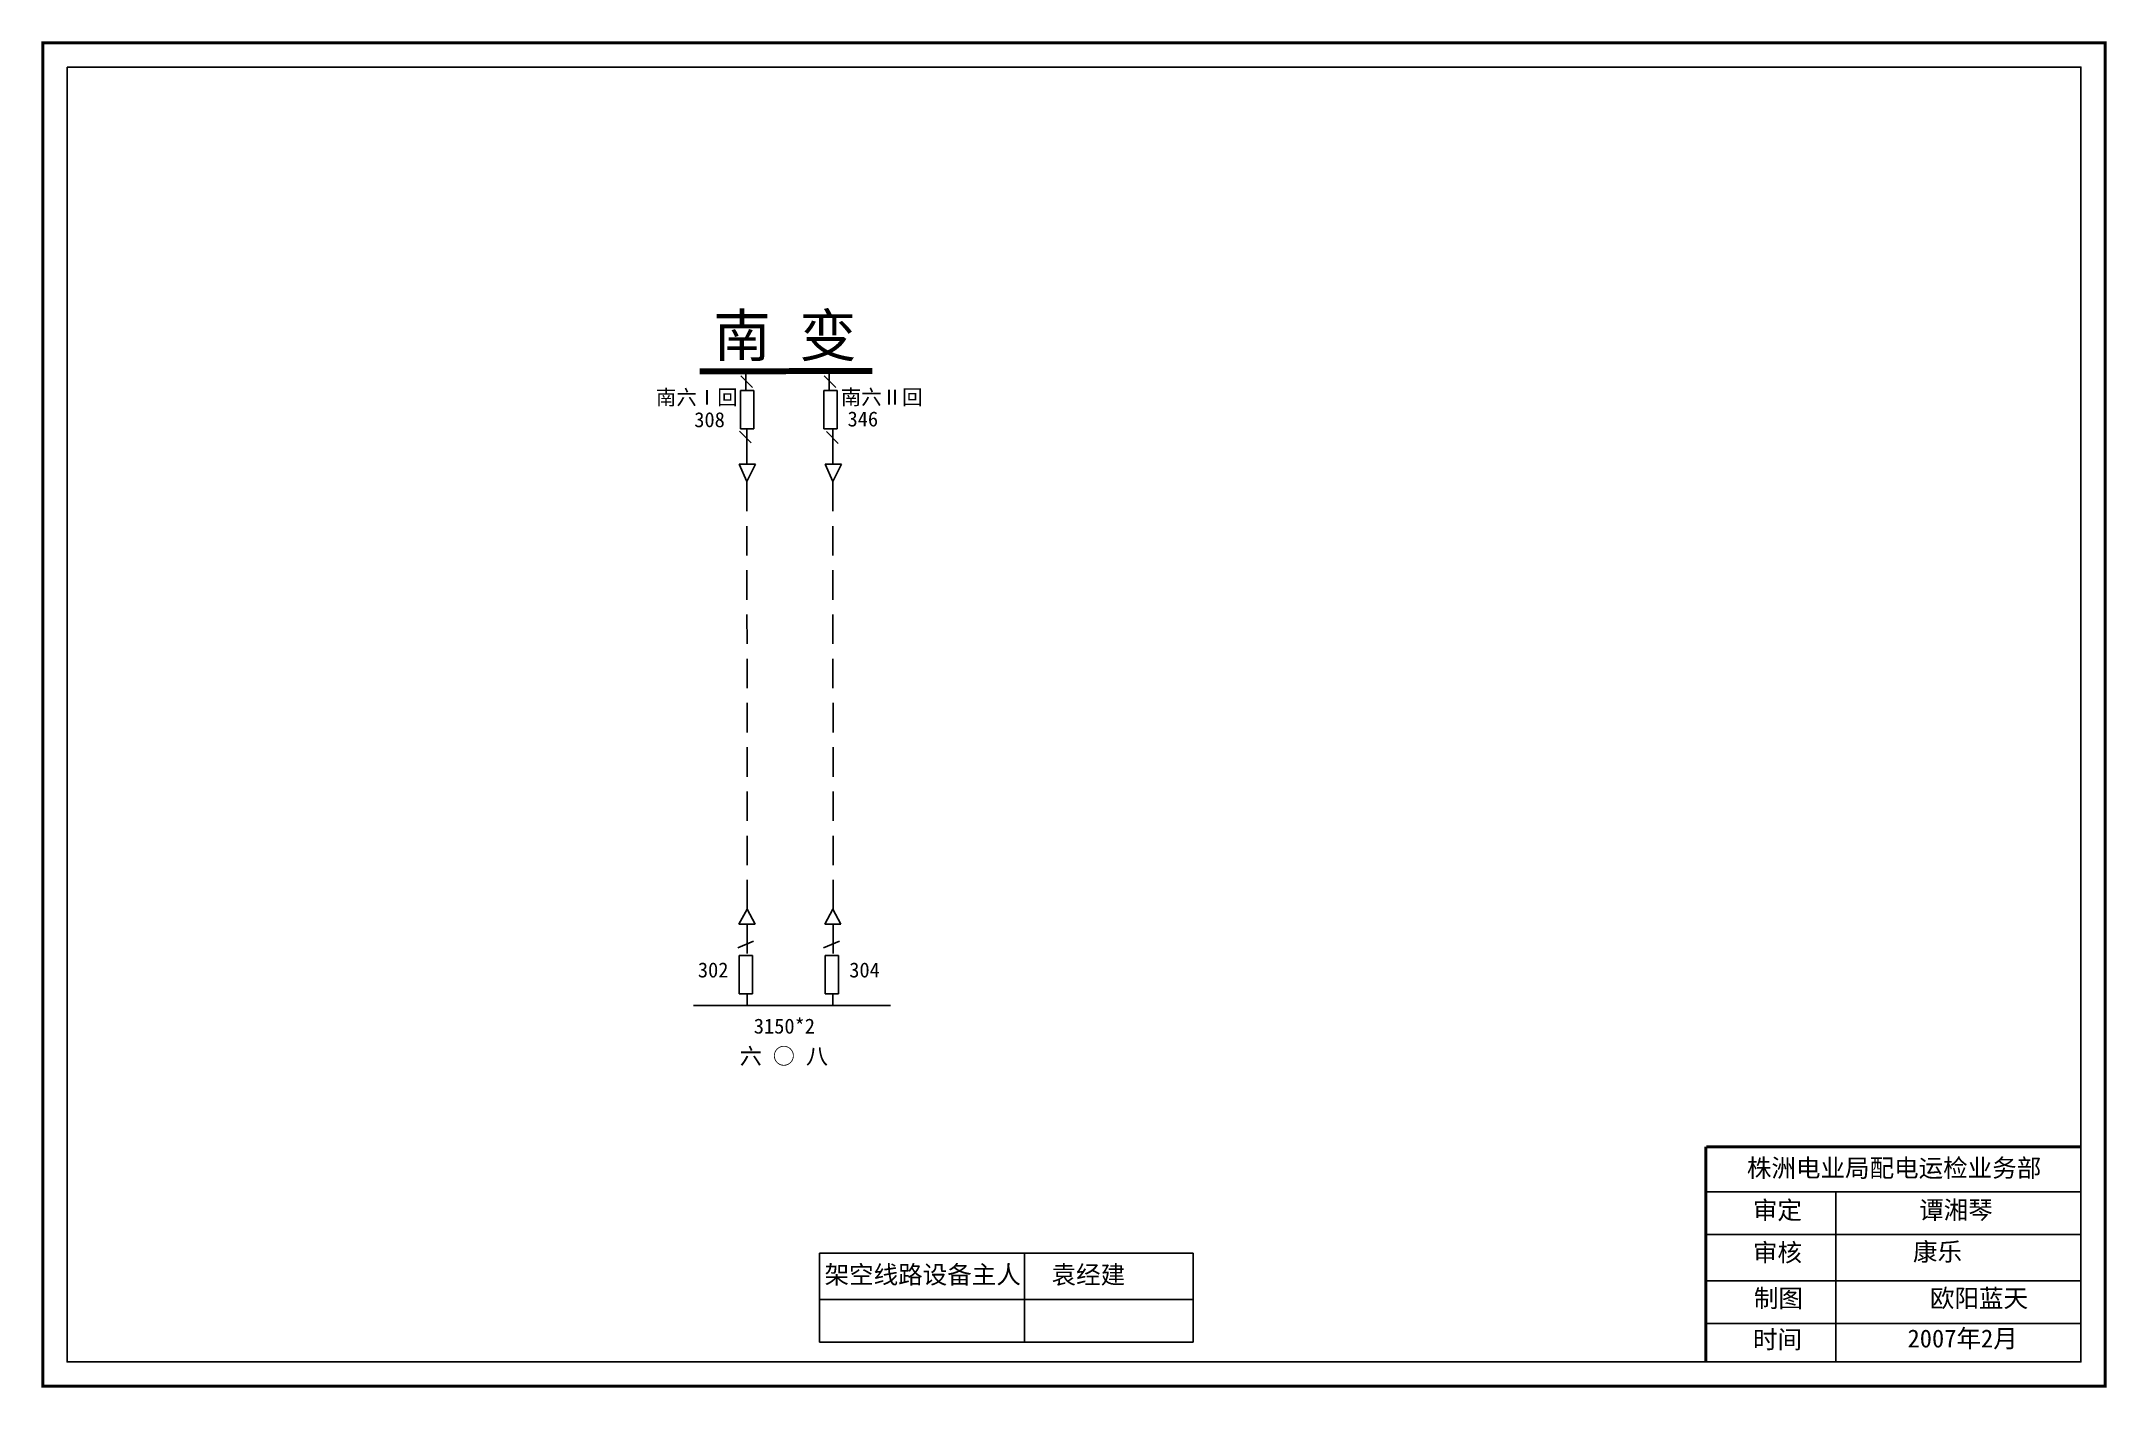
# Model space of a CAD drawing. Extents: x 0 to 344, y 0 to 224.
import ezdxf

# ---------------------------------------------------------------- set-up
doc = ezdxf.new("R2010")
doc.units = 0
doc.header["$LTSCALE"] = 0.774411
doc.linetypes.add('ACAD_ISO02W100', pattern=[15, 12, -3])
doc.linetypes.add('DASHED2', pattern=[9.525, 6.35, -3.175])
doc.layers.get('0').update_dxf_attribs({"linetype": 'CONTINUOUS'})
doc.styles.get("Standard").update_dxf_attribs({"font": '', "height": 2.5})
doc.styles.add('字体', font='', dxfattribs={"height": 2.5})
doc.styles.get('Standard').set_extended_font_data('SimSun')
doc.styles.get('字体').set_extended_font_data('SimSun')

msp = doc.modelspace()

# ---------------------------------------------------------------- linework, layer by layer
at = {"linetype": 'ACAD_ISO02W100'}
for p, q in [((117.16, 165.94), (117.16, 169.03)), ((131.06, 165.94), (131.06, 169.03)), ((116.28, 165.94), (118.49, 165.94)), ((130.18, 165.94), (132.39, 165.94)), ((118.49, 159.54), (116.28, 159.54)), ((132.39, 159.54), (130.18, 159.54)), ((116.07, 65.35), (116.07, 71.75)), ((116.07, 71.75), (118.28, 71.75)), ((118.28, 71.75), (118.28, 65.35)), ((130.41, 65.35), (130.41, 71.75)), ((130.41, 71.75), (132.62, 71.75)), ((132.62, 71.75), (132.62, 65.35)), ((118.28, 65.35), (116.07, 65.35)), ((132.62, 65.35), (130.41, 65.35))]:
    msp.add_line(p, q, dxfattribs=at)
at = {"color": 0, "linetype": 'ACAD_ISO02W100'}
for p, q in [((116.28, 159.54), (116.28, 165.94)), ((118.49, 165.94), (118.49, 159.54)), ((130.18, 159.54), (130.18, 165.94)), ((132.39, 165.94), (132.39, 159.54))]:
    msp.add_line(p, q, dxfattribs=at)
at = {"linetype": 'Continuous'}
for p, q in [((118.3, 166.43), (116.32, 168.41)), ((132.2, 166.43), (130.22, 168.41)), ((118.08, 157.2), (116.1, 159.18)), ((117.36, 159.54), (117.36, 153.65)), ((132.6, 157.11), (130.62, 159.09)), ((131.7, 159.54), (131.7, 153.65)), ((116.05, 153.65), (118.81, 153.65)), ((117.36, 150.77), (116.05, 153.65)), ((118.81, 153.65), (117.36, 150.77)), ((130.39, 153.65), (133.14, 153.65)), ((131.7, 150.77), (130.39, 153.65)), ((133.14, 153.65), (131.7, 150.77)), ((108.44, 63.4), (141.32, 63.4)), ((277.36, 32.35), (339.72, 32.35)), ((299, 32.34), (299, 4.01)), ((277.36, 25.25), (339.72, 25.25)), ((129.44, 22.14), (191.8, 22.14)), ((129.44, 22.14), (129.44, 7.29)), ((163.64, 22.14), (163.64, 7.29)), ((191.8, 22.14), (191.8, 7.29)), ((277.36, 17.5), (339.72, 17.5)), ((129.44, 14.39), (191.8, 14.39)), ((277.36, 10.4), (339.72, 10.4)), ((129.44, 7.29), (191.8, 7.29))]:
    msp.add_line(p, q, dxfattribs=at)
at = {"linetype": 'DASHED2'}
for p, q in [((117.36, 150.73), (117.41, 72.07)), ((131.7, 150.73), (131.74, 72.07)), ((117.38, 79.5), (116.04, 76.98)), ((118.72, 76.98), (117.38, 79.5)), ((131.71, 79.5), (130.38, 76.98)), ((133.05, 76.98), (131.71, 79.5)), ((116.04, 76.98), (118.72, 76.98)), ((130.38, 76.98), (133.05, 76.98)), ((118.45, 74.15), (115.82, 73.04)), ((132.79, 74.15), (130.15, 73.04)), ((117.38, 65.39), (117.38, 63.31)), ((131.71, 65.39), (131.71, 63.31))]:
    msp.add_line(p, q, dxfattribs=at)
at = {"linetype": 'Continuous', "const_width": 0.5}
msp.add_lwpolyline([(-0.07, 223.91), (343.9, 223.91), (343.9, -0.05), (-0.07, -0.05)], close=True, dxfattribs=at)
at = {"linetype": 'Continuous'}
msp.add_lwpolyline([(3.97, 219.87), (339.85, 219.87), (339.85, 3.99), (3.97, 3.99)], close=True, dxfattribs=at)
for points, const_width in [([(138.3, 169.18), (109.47, 169.16)], 1), ([(277.32, 39.86), (277.32, 4.13)], 0.5), ([(277.36, 39.86), (339.72, 39.86)], 0.5)]:
    msp.add_lwpolyline(points, dxfattribs=dict(at, const_width=const_width))

# ---------------------------------------------------------------- texts
at = {"linetype": 'Continuous', "style": '字体'}
for s, height, p in [('南 变', 7, (111.77, 171.61)), ('302', 2.5, (109.18, 68.09)), ('304', 2.5, (134.43, 68.09)), ('3150*2', 2.5, (118.51, 58.73)), ('六 ○ 八', 2.7, (116.16, 53.63))]:
    msp.add_text(s, height=height, dxfattribs=at).set_placement(p)
at = {"color": 0, "linetype": 'Continuous'}
for s, p in [('308', (108.58, 159.83)), ('346', (134.14, 159.95))]:
    msp.add_text(s, height=2.5, dxfattribs=at).set_placement(p)
at = {"color": 0, "linetype": 'Continuous', "char_height": 2.5, "width": 14.1041, "attachment_point": 1, "style": '字体'}
for s, insert in [('南六Ⅰ回', (102.18, 166.06)), ('南六Ⅱ回', (133.01, 166.1))]:
    msp.add_mtext(s, dxfattribs=dict(at, insert=insert))
at = {"linetype": 'Continuous', "char_height": 3, "attachment_point": 1, "style": '字体'}
for s, insert, width in [('株洲电业局配电运检业务部', (284.14, 37.83), 82.0179), ('审定', (285.15, 30.79), 23.4615), ('谭湘琴', (312.87, 30.83), 23.4615), ('审核', (285.15, 23.73), 23.4615), ('康乐', (311.84, 23.86), 33.0539), ('架空线路设备主人', (130.31, 20.05), 58.56), ('袁经建', (168.17, 20.03), 47.14), ('制图', (285.31, 16.11), 23.4615), ('欧阳蓝天', (314.67, 16.11), 23.4615), ('时间', (285.15, 9.23), 23.4615), ('2007年2月', (310.93, 9.4), 23.4615)]:
    msp.add_mtext(s, dxfattribs=dict(at, insert=insert, width=width))

doc.saveas('drawing.dxf')
